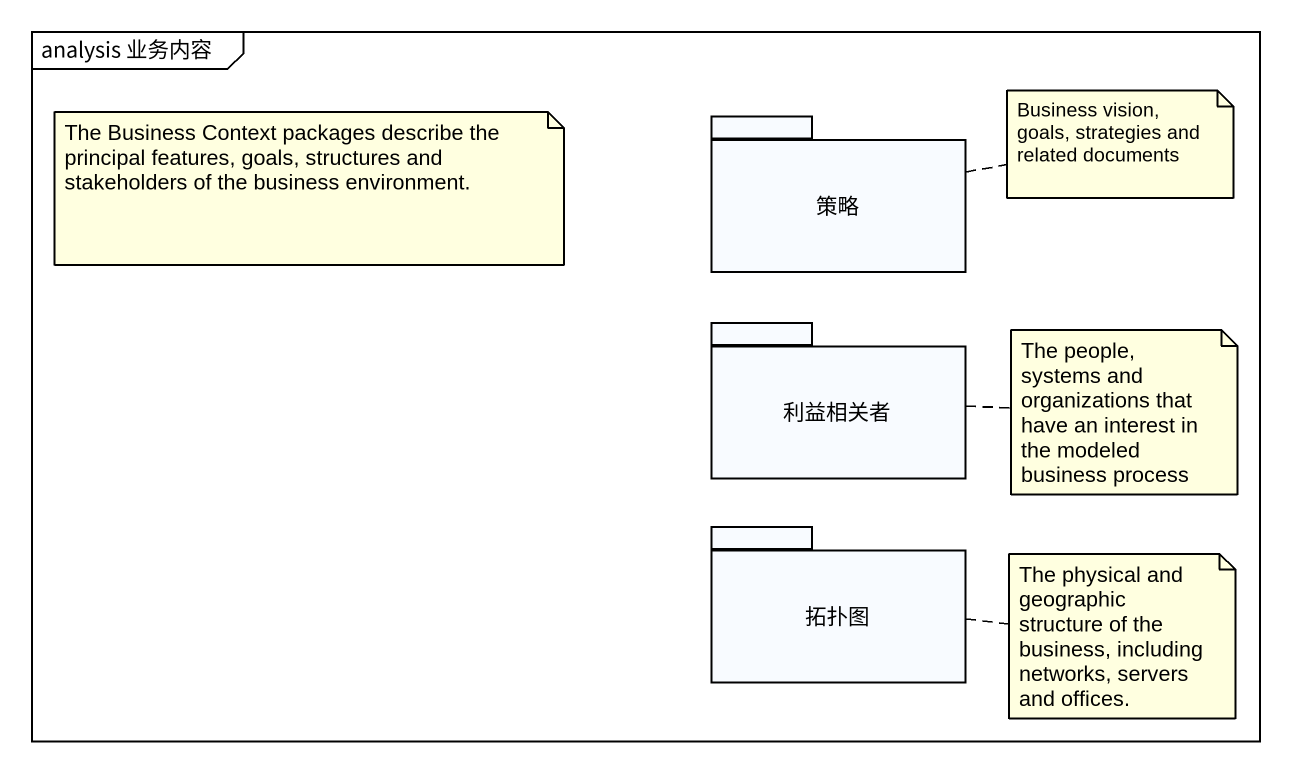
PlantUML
@startuml
mainframe analysis 业务内容
package 策略 {
}
package 利益相关者 {
}
package 拓扑图 {
}
note as N1
  The Business Context packages describe the principal features, goals, structures and stakeholders of the business environment.
end note
note right of 策略 : Business vision, goals, strategies and related documents
note right of 利益相关者 : The people, systems and organizations that have an interest in the modeled business process
note right of 拓扑图 : The physical and geographic structure of the business, including networks, servers and offices.
@enduml
